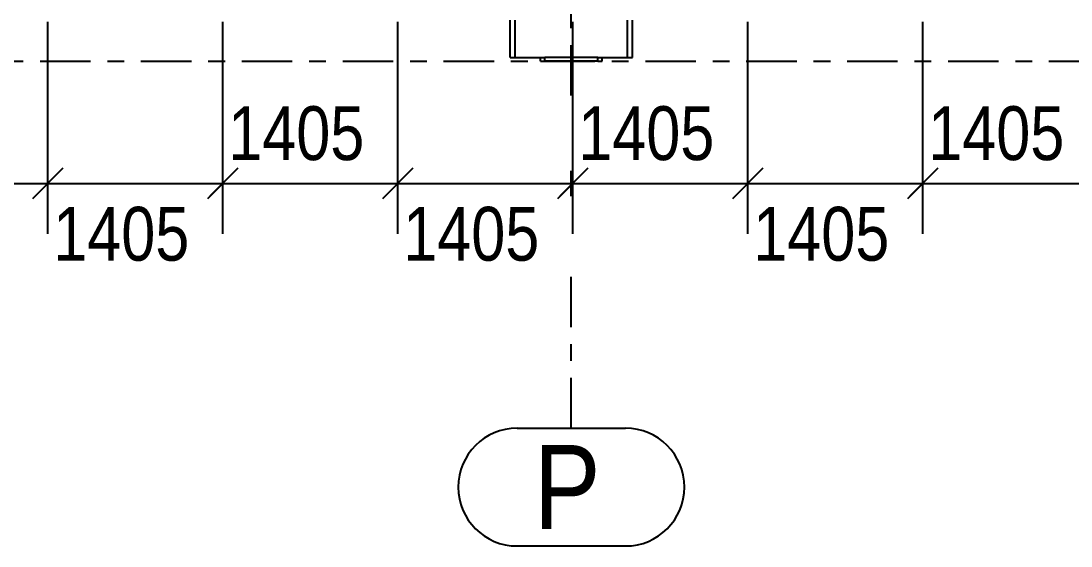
# Model space of a CAD drawing. Header units: millimetres. Extents: x 914 to 1731, y -85 to 465.
# Drawn here: x 1122.1 to 1184.5, y 336.4 to 367.6 of the extents above; entities that cross this region are included whole.
import ezdxf

# ---------------------------------------------------------------- set-up
doc = ezdxf.new("R2010")
doc.units = ezdxf.units.MM
doc.linetypes.add('XKITLINE00', pattern=[0])
doc.linetypes.add('XKITLINE03', pattern=[6, 3, -1, 1, -1])
for name, color, linetype, lineweight in [('S033M_GRID-STRUCT', 1, 'Continuous', 0), ('S060M_DIMENSION', 6, 'Continuous', 0), ('S281M_STEEL-COL', 3, 'Continuous', 0)]:
    doc.layers.add(name, color=color, linetype=linetype, lineweight=lineweight)
doc.styles.add('ARIAL_', font='arial.ttf')
doc.styles.add('COMIC_SANS_MS', font='comic.ttf')

msp = doc.modelspace()

# ---------------------------------------------------------------- linework, layer by layer
at = {"layer": 'S033M_GRID-STRUCT', "linetype": 'XKITLINE03', "lineweight": 25}
for p, q in [((1154.826, 363.169), (1154.826, 433.224)), ((955.233, 365.207), (1250.865, 365.207)), ((1154.826, 357.189), (1154.826, 358.689)), ((1154.826, 343.392), (1154.826, 352.709))]:
    msp.add_line(p, q, dxfattribs=at)
at = {"layer": 'S033M_GRID-STRUCT', "linetype": 'XKITLINE00', "lineweight": 25}
for p, q in [((1151.602, 343.392), (1158.05, 343.392)), ((1151.602, 336.392), (1158.05, 336.392))]:
    msp.add_line(p, q, dxfattribs=at)
for centre, start, end in [((1151.602, 339.892), 90, 270), ((1158.05, 339.892), 270, 90)]:
    msp.add_arc(centre, 3.5, start, end, dxfattribs=at)
at = {"layer": 'S060M_DIMENSION', "linetype": 'XKITLINE00', "lineweight": 25}
for p, q in [((1123.678, 367.54), (1123.678, 363.169)), ((1123.678, 367.54), (1123.678, 357.189)), ((1134.085, 367.54), (1134.085, 363.169)), ((1134.085, 367.54), (1134.085, 357.189)), ((1144.493, 367.54), (1144.493, 363.169)), ((1144.493, 367.54), (1144.493, 357.189)), ((1154.9, 367.54), (1154.9, 363.169)), ((1154.9, 367.54), (1154.9, 357.189)), ((1165.307, 367.54), (1165.307, 357.189)), ((1165.307, 367.54), (1165.307, 363.169)), ((1175.715, 367.54), (1175.715, 357.189)), ((1175.715, 367.54), (1175.715, 363.169)), ((1124.583, 358.844), (1122.773, 357.034)), ((1124.583, 358.844), (1122.773, 357.034)), ((1123.678, 358.689), (1123.678, 354.949)), ((1134.835, 358.689), (1133.18, 357.034)), ((1134.99, 358.844), (1133.335, 357.189)), ((1134.085, 358.689), (1134.085, 354.949)), ((1145.398, 358.844), (1143.588, 357.034)), ((1145.398, 358.844), (1143.588, 357.034)), ((1144.493, 358.689), (1144.493, 354.949)), ((1155.65, 358.689), (1153.995, 357.034)), ((1155.805, 358.844), (1154.15, 357.189)), ((1154.9, 358.689), (1154.9, 354.949)), ((1166.213, 358.844), (1164.402, 357.034)), ((1166.213, 358.844), (1164.402, 357.034)), ((1165.307, 358.689), (1165.307, 354.949)), ((1176.465, 358.689), (1174.81, 357.034)), ((1176.62, 358.844), (1174.965, 357.189)), ((1175.715, 358.689), (1175.715, 354.949)), ((1113.27, 357.939), (1123.678, 357.939)), ((1123.678, 357.939), (1134.085, 357.939)), ((1134.085, 357.939), (1144.493, 357.939)), ((1144.493, 357.939), (1154.9, 357.939)), ((1154.9, 357.939), (1165.307, 357.939)), ((1165.307, 357.939), (1175.715, 357.939)), ((1175.715, 357.939), (1186.122, 357.939))]:
    msp.add_line(p, q, dxfattribs=at)
at = {"layer": 'S060M_DIMENSION', "lineweight": 25}
for p in [(1123.678, 357.939), (1123.678, 357.939), (1134.085, 357.939), (1134.085, 357.939), (1144.493, 357.939), (1144.493, 357.939), (1154.9, 357.939), (1154.9, 357.939), (1165.307, 357.939), (1165.307, 357.939), (1175.715, 357.939), (1175.715, 357.939)]:
    msp.add_point(p, dxfattribs=at)
at = {"layer": 'S281M_STEEL-COL', "linetype": 'XKITLINE00', "lineweight": 25}
for p, q in [((1151.196, 365.429), (1151.196, 367.651)), ((1151.493, 365.429), (1151.493, 367.651)), ((1158.159, 365.429), (1158.159, 367.651)), ((1158.456, 365.429), (1158.456, 367.651)), ((1151.196, 365.429), (1151.493, 365.429)), ((1151.493, 365.429), (1153.252, 365.429)), ((1152.989, 365.207), (1152.989, 365.429)), ((1156.4, 365.429), (1153.252, 365.429)), ((1153.252, 365.207), (1153.252, 365.429)), ((1156.4, 365.207), (1156.4, 365.429)), ((1156.4, 365.429), (1158.159, 365.429)), ((1156.663, 365.207), (1156.663, 365.429)), ((1158.159, 365.429), (1158.456, 365.429)), ((1152.989, 365.207), (1153.252, 365.207)), ((1156.4, 365.207), (1153.252, 365.207)), ((1156.4, 365.207), (1156.663, 365.207))]:
    msp.add_line(p, q, dxfattribs=at)

# ---------------------------------------------------------------- texts
at = {"layer": 'S033M_GRID-STRUCT', "lineweight": 25, "style": 'ARIAL_', "width": 0.85}
msp.add_text('P', height=5, dxfattribs=at).set_placement((1152.602, 337.392))
at = {"layer": 'S060M_DIMENSION', "lineweight": 25, "style": 'COMIC_SANS_MS', "width": 0.85}
for p in [(1134.422, 359.329), (1155.237, 359.329), (1176.051, 359.329), (1124.014, 353.349), (1144.829, 353.349), (1165.644, 353.349)]:
    msp.add_text('1405', height=3.2, dxfattribs=at).set_placement(p)

doc.saveas('drawing.dxf')
